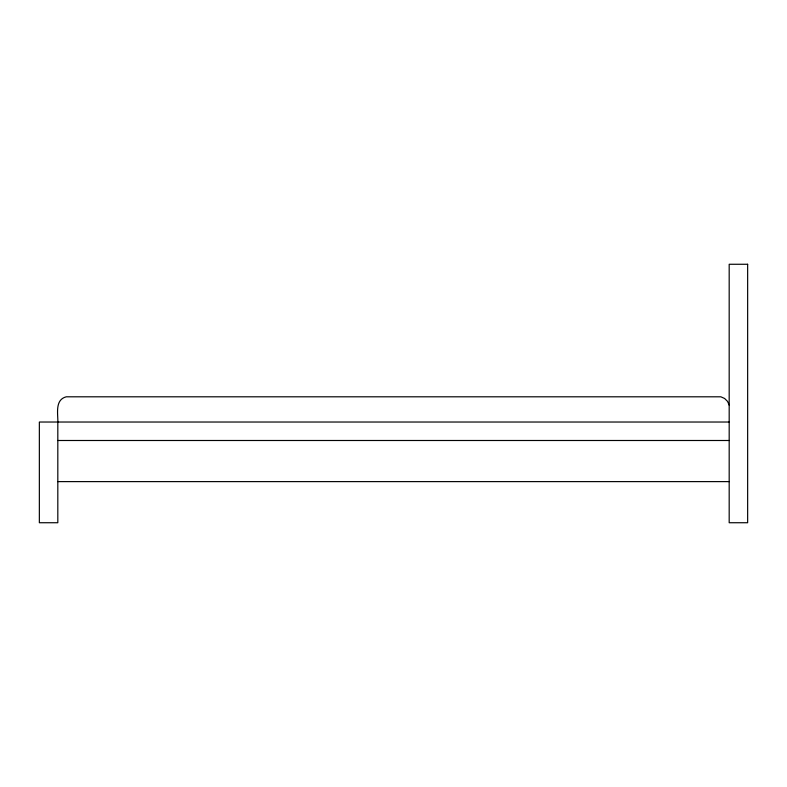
<?xml version="1.0" encoding="UTF-8"?>
<svg xmlns="http://www.w3.org/2000/svg" width="787" height="787" viewBox="0 0 787 787"><rect width="100%" height="100%" fill="white"/><g stroke="black" fill="none" stroke-linecap="round" stroke-linejoin="round"><path stroke-width="1.18" d="M729.185 422.029L39.35 422.029L39.35 522.735L57.815 522.735L57.815 422.029M57.815 440.494L729.185 440.494M57.815 481.614L729.185 481.614M729.244 405.197L727.562 401.419L724.63 398.488L720.853 396.805L66.256 396.805C54.756 399.737 58.022 413.608 57.864 422.344M747.65 264.265L729.185 264.265L729.185 522.735L747.65 522.735L747.65 264.265"/></g></svg>
